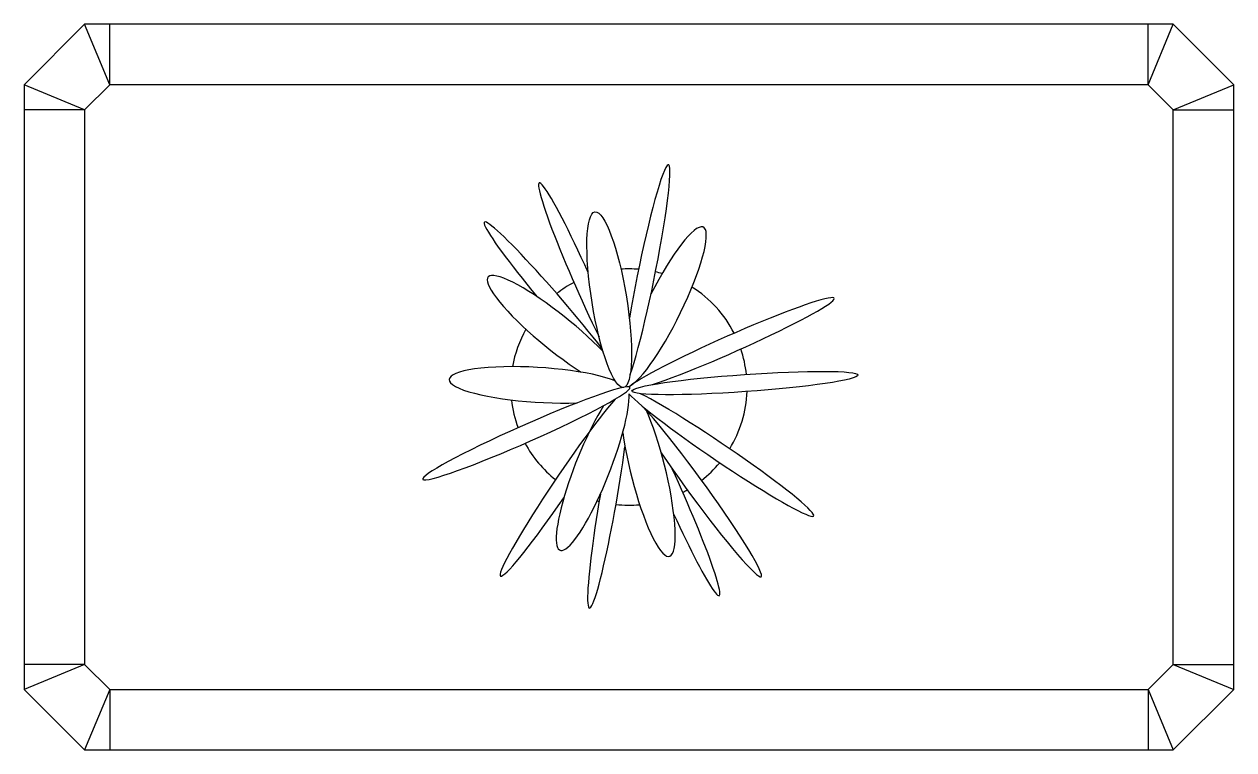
# Model space of a CAD drawing. Header units: millimetres. Extents: x -872.73 to -871.73, y 2631.04 to 2631.64.
import ezdxf

# ---------------------------------------------------------------- set-up
doc = ezdxf.new("R2010")
doc.units = ezdxf.units.MM
doc.header["$LTSCALE"] = 10
doc.layers.add('Móveis_mesas', color=2, linetype='Continuous')

msp = doc.modelspace()

# ---------------------------------------------------------------- linework, layer by layer
at = {"layer": 'Móveis_mesas', "color": 1}
for p, q in [((-872.6603, 2631.5942), (-872.6811, 2631.6442)), ((-872.6603, 2631.5942), (-872.6603, 2631.6442)), ((-871.8018, 2631.5942), (-871.7811, 2631.6442)), ((-871.8018, 2631.5942), (-871.8018, 2631.6442)), ((-872.6811, 2631.5735), (-872.7311, 2631.5942)), ((-871.7811, 2631.5735), (-871.7311, 2631.5942)), ((-872.6811, 2631.5735), (-872.7311, 2631.5735)), ((-871.7811, 2631.5735), (-871.7311, 2631.5735)), ((-872.6811, 2631.1149), (-872.7311, 2631.0942)), ((-872.6811, 2631.1149), (-872.7311, 2631.1149)), ((-871.7811, 2631.1149), (-871.7311, 2631.1149)), ((-871.7811, 2631.1149), (-871.7311, 2631.0942)), ((-872.6603, 2631.0942), (-872.6811, 2631.0442)), ((-872.6603, 2631.0942), (-872.6603, 2631.0442)), ((-871.8018, 2631.0942), (-871.8018, 2631.0442)), ((-871.8018, 2631.0942), (-871.7811, 2631.0442))]:
    msp.add_line(p, q, dxfattribs=at)
at = {"layer": 'Móveis_mesas'}
msp.add_lwpolyline([(-872.6811, 2631.0442), (-871.7811, 2631.0442), (-871.7311, 2631.0942), (-871.7311, 2631.5942), (-871.7811, 2631.6442), (-872.6811, 2631.6442), (-872.7311, 2631.5942), (-872.7311, 2631.0942)], close=True, dxfattribs=at)
at = {"layer": 'Móveis_mesas', "color": 1}
msp.add_lwpolyline([(-872.6603, 2631.0942), (-871.8018, 2631.0942), (-871.7811, 2631.1149), (-871.7811, 2631.5735), (-871.8018, 2631.5942), (-872.6603, 2631.5942), (-872.6811, 2631.5735), (-872.6811, 2631.1149)], close=True, dxfattribs=at)
for start, end in [(85.3708, 93.8994), (117.7632, 127.7156), (73.7231, 77.0476), (27.1063, 57.7605), (150.715, 170.1134), (6.1578, 18.7997), (328.4909, 357.8295), (186.3016, 200.1504), (208.4657, 231.578), (307.8532, 320.1749), (254.3836, 255.3456), (297.0707, 299.522), (263.6574, 275.1701)]:
    msp.add_arc((-872.2311, 2631.3442), 0.0977, start, end, dxfattribs=at)
for centre, major_axis, ratio, start_param, end_param in [((-872.217, 2631.4362), (0.0185, 0.0918), 0.07578, 3.63278, 8.2616), ((-872.2674, 2631.4274), (-0.0379, 0.0856), 0.07578, -1.46959, 2.04676), ((-872.2898, 2631.4095), (-0.0608, 0.0711), 0.07578, 4.15617, 7.65772), ((-872.2021, 2631.4105), (0.0325, 0.0659), 0.19569, 3.35429, 7.7916), ((-872.2905, 2631.3888), (-0.0571, 0.0463), 0.19569, 4.15086, 8.36447), ((-872.147, 2631.3797), (0.0856, 0.0379), 0.07578, 3.82251, 9.19829), ((-872.3063, 2631.346), (-0.0734, 0.0045), 0.19569, 3.66981, 8.32341), ((-872.3159, 2631.3059), (0.0856, 0.0379), 0.07578, 0.33788, 6.57866), ((-872.2848, 2631.2654), (0.0525, 0.0775), 0.07578, 0.53507, 4.59835), ((-872.2611, 2631.2776), (0.027, 0.0684), 0.19569, 0.80574, 5.88122), ((-872.1559, 2631.2901), (-0.0775, 0.0525), 0.07578, 0.30159, 5.76918), ((-872.2155, 2631.2755), (-0.0178, 0.0713), 0.19569, 1.07421, 5.44899), ((-872.1769, 2631.263), (-0.0551, 0.0756), 0.07578, 1.15471, 5.66766), ((-872.2479, 2631.2535), (0.0159, 0.0922), 0.07578, 1.55948, 5.19009), ((-872.1944, 2631.2573), (-0.0379, 0.0856), 0.07578, 1.74715, 4.9042)]:
    msp.add_ellipse(centre, major_axis=major_axis, ratio=ratio, start_param=start_param, end_param=end_param, dxfattribs=at)
for centre, major_axis, ratio in [((-872.2474, 2631.4164), (-0.0118, 0.0726), 0.19569), ((-872.1352, 2631.3475), (0.0934, 0.0066), 0.07578)]:
    msp.add_ellipse(centre, major_axis=major_axis, ratio=ratio, dxfattribs=at)

doc.saveas('drawing.dxf')
